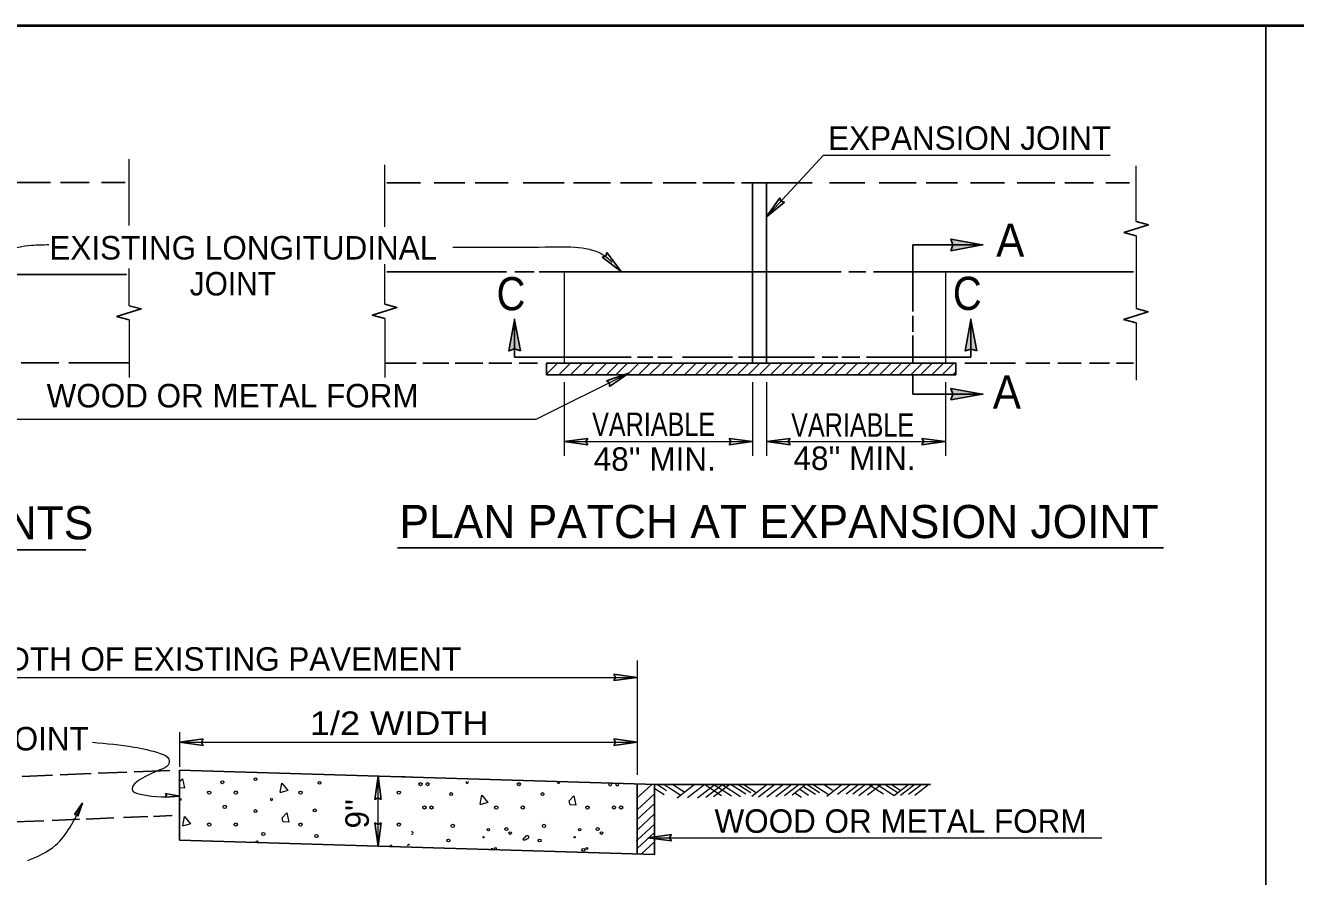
# Model space of a CAD drawing. Extents: x 68 to 441, y -138 to 136.
# Drawn here: x 258.8 to 328.2, y 38.1 to 84.6 of the extents above; entities that cross this region are included whole.
import ezdxf
from ezdxf.enums import TextEntityAlignment as Align

# ---------------------------------------------------------------- set-up
doc = ezdxf.new("R2010")
doc.units = 0
doc.header["$LTSCALE"] = 0.51
doc.layers.add('1', color=7, linetype='Continuous', lineweight=13)

msp = doc.modelspace()

# ---------------------------------------------------------------- hatches: boundary and pattern name
at = {"layer": '1'}
for points in [[(309.3476, 72.3069), (309.4545, 72.6226), (309.3493, 72.9409), (311.0488, 72.6296)], [(309.3476, 72.3069), (309.4545, 72.6226), (309.3493, 72.9409), (311.0488, 72.6296)], [(285.8267, 66.8297), (285.5108, 66.9367), (285.1927, 66.8314), (285.504, 68.5309)], [(285.8267, 66.8297), (285.5108, 66.9367), (285.1927, 66.8314), (285.504, 68.5309)], [(310.7628, 66.8277), (310.447, 66.9347), (310.1288, 66.8294), (310.4402, 68.5289)], [(309.3466, 64.1518), (309.4535, 64.4675), (309.3483, 64.7858), (311.0478, 64.4745)]]:
    msp.add_hatch(color=256, dxfattribs=at).paths.add_polyline_path(points)

# ---------------------------------------------------------------- linework, layer by layer
at = {"layer": '1', "lineweight": 40}
msp.add_line((103.6603, 84.6188), (428.6647, 84.6188), dxfattribs=at)
at = {"layer": '1', "lineweight": 25}
for p, q in [((326.5475, 84.6188), (326.5472, -120.384)), ((258.1155, 76.0397), (260.1682, 76.0394)), ((260.7116, 76.0394), (262.2812, 76.0394)), ((262.9454, 76.0394), (264.2434, 76.0394)), ((278.5284, 76.0097), (280.3701, 76.0094)), ((281.1247, 76.0094), (282.7852, 76.0094)), ((283.3585, 76.0094), (285.1697, 76.0092)), ((285.9847, 76.0092), (288.2186, 76.0092)), ((288.7321, 76.0092), (290.7548, 76.0092)), ((291.2982, 76.0092), (293.0188, 76.0089)), ((293.6223, 76.0092), (295.4336, 76.0089)), ((295.796, 76.0089), (297.5169, 76.0087)), ((297.9093, 76.0087), (301.7732, 76.0087)), ((298.5106, 76.0084), (298.5101, 66.1639)), ((299.2705, 75.949), (299.27, 66.1642)), ((299.2705, 76.0087), (299.2705, 75.9792)), ((302.709, 76.0087), (304.641, 76.0084)), ((305.4258, 76.0084), (307.4485, 76.0084)), ((307.9919, 76.0084), (309.7125, 76.0082)), ((310.407, 76.0084), (312.2783, 76.0084)), ((312.9728, 76.0082), (315.0257, 76.0082)), ((315.5691, 76.0082), (317.1387, 76.0082)), ((317.8029, 76.0082), (319.1009, 76.0082)), ((299.2503, 74.1377), (299.9949, 75.201)), ((299.2503, 74.1377), (300.2542, 74.9611)), ((319.4682, 73.1184), (318.7833, 73.3012)), ((291.3397, 71.1781), (290.5503, 72.2085)), ((307.2632, 72.6276), (307.2632, 68.9787)), ((307.2638, 72.6276), (311.1017, 72.6273)), ((291.3397, 71.1781), (290.3019, 71.9573)), ((250.5217, 71.0064), (264.3167, 71.0059)), ((278.5284, 71.1481), (285.0792, 71.1481)), ((285.5319, 71.1478), (286.5886, 71.1476)), ((286.8604, 71.1476), (303.3427, 71.1473)), ((303.7653, 71.1471), (304.7014, 71.1471)), ((305.124, 71.1468), (319.3118, 71.1466)), ((264.4604, 68.5248), (263.7755, 68.7076)), ((278.4242, 68.6004), (277.7393, 68.7831)), ((307.2632, 68.7499), (307.2632, 67.8803)), ((285.5062, 68.5837), (285.506, 66.4939)), ((310.4424, 68.5817), (310.4422, 66.4932)), ((319.4556, 68.3731), (318.7707, 68.5558)), ((307.2632, 67.6744), (307.2632, 66.1745)), ((258.5663, 66.1846), (260.6189, 66.1843)), ((261.1623, 66.1843), (264.4604, 66.1843)), ((278.4242, 66.1647), (280.1325, 66.1647)), ((280.4985, 66.1647), (281.9147, 66.1647)), ((282.2712, 66.1647), (283.7746, 66.1647)), ((284.1118, 66.1647), (285.3646, 66.1644)), ((285.506, 66.4939), (291.8867, 66.4937)), ((285.7593, 66.1644), (286.7711, 66.1644)), ((287.2528, 66.1642), (287.2528, 65.5304)), ((292.2292, 66.4939), (293.0611, 66.4937)), ((293.3299, 66.4939), (294.1129, 66.4939)), ((294.6755, 66.4939), (297.4162, 66.4937)), ((297.7341, 66.4937), (301.8938, 66.4937)), ((302.3095, 66.4934), (303.1661, 66.4934)), ((303.3861, 66.4934), (304.3647, 66.4934)), ((304.7319, 66.4934), (310.4422, 66.4932)), ((310.1132, 66.1637), (311.3342, 66.1634)), ((311.4943, 66.1634), (312.8754, 66.1634)), ((313.4314, 66.1634), (314.7465, 66.1634)), ((315.191, 66.1634), (316.4664, 66.1634)), ((316.9114, 66.1634), (318.0043, 66.1632)), ((318.3853, 66.1634), (319.3118, 66.1632)), ((287.2528, 65.5304), (309.6169, 65.5297)), ((291.76, 65.6202), (290.5308, 65.2037)), ((291.76, 65.6202), (290.6885, 64.8876)), ((307.2632, 65.5193), (307.2632, 64.4728)), ((309.453, 65.5294), (309.6169, 65.692)), ((307.2632, 64.4725), (311.1007, 64.4723)), ((288.2188, 61.8739), (289.5045, 62.0507)), ((288.2188, 61.8739), (289.5048, 61.6972)), ((298.5098, 61.8749), (297.2239, 62.0519)), ((298.5098, 61.8749), (297.2242, 61.6985)), ((299.2705, 61.8739), (300.5564, 62.0507)), ((299.2705, 61.8739), (300.5564, 61.6972)), ((309.0478, 61.8749), (307.7621, 62.0517)), ((309.0478, 61.8749), (307.7621, 61.6982)), ((225.9722, 55.9602), (262.0957, 55.9597)), ((279.1239, 56.065), (320.9622, 56.0645)), ((292.2121, 48.9917), (290.9264, 49.1684)), ((292.2121, 48.9917), (290.9264, 48.815)), ((267.215, 45.4495), (268.5009, 45.626)), ((267.215, 45.4495), (268.5009, 45.2726)), ((292.2121, 45.4505), (290.9262, 45.6272)), ((292.2121, 45.4505), (290.9264, 45.2738)), ((262.3899, 43.7339), (260.6867, 43.6655)), ((264.3315, 43.812), (262.7677, 43.749)), ((266.6756, 43.9061), (264.7272, 43.8281)), ((267.2147, 40.0923), (267.215, 43.928)), ((267.215, 43.928), (293.2674, 43.1379)), ((260.2627, 43.6483), (258.6217, 43.5827)), ((278.0527, 43.5992), (277.8757, 42.3133)), ((278.0527, 43.5992), (278.2292, 42.3133)), ((278.9598, 43.5718), (279.5314, 43.5547)), ((292.2121, 39.334), (292.2121, 43.1698)), ((293.1514, 43.1382), (308.2388, 43.1382)), ((267.2007, 42.5072), (266.4249, 42.4404)), ((267.2007, 42.5072), (266.4355, 42.6518)), ((261.9092, 42.1379), (261.4652, 41.4978)), ((261.9092, 42.1379), (261.6544, 41.4019)), ((259.7936, 41.1575), (258.2134, 41.0941)), ((261.7412, 41.2361), (260.2615, 41.1764)), ((263.6157, 41.3113), (262.108, 41.2509)), ((265.4737, 41.3863), (264.1578, 41.3335)), ((266.808, 41.4399), (265.7818, 41.3987)), ((278.0524, 39.7636), (277.876, 41.0496)), ((278.0524, 39.7636), (278.2294, 41.0496)), ((292.7937, 40.2317), (294.0797, 40.4085)), ((292.7937, 40.2317), (294.0797, 40.0551))]:
    msp.add_line(p, q, dxfattribs=at)
at = {"layer": '1'}
for p, q in [((264.4604, 73.684), (264.4604, 77.3094)), ((278.4242, 73.6084), (278.4242, 77.0072)), ((319.4682, 73.8952), (319.4682, 76.946)), ((319.4682, 73.1184), (319.4682, 69.1466)), ((278.4242, 69.3772), (278.4242, 71.5692)), ((264.4604, 69.3016), (264.4604, 71.3427)), ((288.2188, 71.1473), (288.2186, 66.1644)), ((309.0482, 71.1468), (309.0482, 66.1634)), ((264.4604, 68.5248), (264.4604, 65.3758)), ((278.4242, 68.6004), (278.4242, 65.3758)), ((319.4556, 68.3731), (319.4556, 65.2241)), ((287.2528, 65.5692), (287.8527, 66.1642)), ((287.9314, 65.5307), (288.5702, 66.1642)), ((288.572, 65.5304), (289.2108, 66.1642)), ((289.2392, 65.5304), (289.8781, 66.1642)), ((289.8904, 65.5304), (290.5295, 66.1642)), ((290.5355, 65.5304), (291.1746, 66.1642)), ((291.0439, 65.5302), (291.683, 66.1642)), ((291.6551, 65.5304), (292.2939, 66.1642)), ((292.2848, 65.5302), (292.9239, 66.1642)), ((292.8717, 65.5302), (293.5108, 66.1642)), ((293.5335, 65.5302), (294.1726, 66.1642)), ((294.1321, 65.5302), (294.7711, 66.1639)), ((294.7996, 65.5302), (295.4381, 66.1639)), ((295.3973, 65.5302), (296.0362, 66.1642)), ((295.9423, 65.5299), (296.5811, 66.1639)), ((296.4987, 65.5299), (297.1376, 66.1639)), ((297.0588, 65.5299), (297.6977, 66.1639)), ((297.6679, 65.5302), (298.3067, 66.1639)), ((298.2663, 65.5299), (298.905, 66.1639)), ((298.8632, 65.5299), (299.5021, 66.1637)), ((299.4937, 65.5299), (300.1328, 66.1639)), ((300.0978, 65.5299), (300.7369, 66.1639)), ((300.6332, 65.5299), (301.2722, 66.1637)), ((301.1889, 65.5299), (301.828, 66.1637)), ((301.7448, 65.5299), (302.3837, 66.1637)), ((302.4115, 65.5297), (303.0505, 66.1637)), ((302.9831, 65.5299), (303.6222, 66.1637)), ((303.5967, 65.5297), (304.2357, 66.1639)), ((304.2697, 65.5299), (304.9086, 66.1637)), ((304.8311, 65.5297), (305.4698, 66.1637)), ((305.4399, 65.5297), (306.079, 66.1637)), ((306.007, 65.5297), (306.6458, 66.1637)), ((306.5247, 65.5294), (307.1636, 66.1637)), ((307.1492, 65.5294), (307.7883, 66.1637)), ((307.6901, 65.5297), (308.3289, 66.1634)), ((308.3093, 65.5297), (308.9483, 66.1634)), ((308.86, 65.5294), (309.4993, 66.1637)), ((288.2188, 65.1307), (288.2186, 61.0912)), ((298.5103, 65.1304), (298.5101, 61.0912)), ((299.2705, 65.1302), (299.2702, 61.0912)), ((309.0482, 65.1302), (309.048, 61.0912)), ((288.2186, 61.8744), (298.5101, 61.8744)), ((299.2702, 61.8744), (309.048, 61.8744)), ((292.2123, 49.9189), (292.2121, 43.6647)), ((241.9589, 48.9884), (292.2121, 48.9917)), ((267.215, 45.9937), (267.215, 44.0967)), ((267.215, 45.4495), (292.2121, 45.4505)), ((278.0524, 39.7636), (278.0527, 43.5992)), ((292.2121, 42.4044), (293.0049, 43.146)), ((293.3216, 43.1372), (293.8179, 42.8167)), ((293.6842, 43.1379), (294.5967, 42.5487)), ((294.16, 43.1379), (294.8137, 42.7158)), ((295.3276, 43.1112), (294.3872, 42.3876)), ((295.9111, 43.1379), (294.9546, 42.4019)), ((296.4671, 43.1379), (295.4945, 42.3896)), ((295.8947, 43.1382), (296.8152, 42.5437)), ((296.8884, 43.1379), (295.9584, 42.4223)), ((297.2634, 43.1382), (296.38, 42.4583)), ((296.3981, 43.1379), (297.3631, 42.5149)), ((296.8461, 43.1382), (297.8537, 42.4875)), ((297.3505, 43.1379), (298.1424, 42.6267)), ((297.7273, 43.1382), (298.4092, 42.6979)), ((298.0327, 43.1379), (298.7072, 42.7028)), ((299.3168, 43.1382), (298.4661, 42.4835)), ((299.7238, 43.1379), (298.8331, 42.4525)), ((300.1937, 43.1382), (299.2919, 42.4442)), ((300.6568, 43.1382), (299.7908, 42.4714)), ((301.0611, 43.1382), (300.2567, 42.519)), ((301.4258, 43.1379), (300.6694, 42.5557)), ((301.2904, 43.0337), (301.9483, 42.6088)), ((301.487, 43.1379), (302.1741, 42.6944)), ((301.8174, 43.1379), (302.6357, 42.6096)), ((302.4185, 43.1382), (302.8854, 42.8366)), ((303.4039, 43.1382), (302.5602, 42.4887)), ((303.8534, 43.1382), (303.1507, 42.5975)), ((304.3216, 43.1382), (303.6249, 42.6017)), ((304.6828, 43.1382), (303.9878, 42.6033)), ((305.1155, 43.1379), (304.3181, 42.5243)), ((305.5587, 43.1382), (304.7905, 42.5467)), ((304.8701, 43.1382), (305.6712, 42.6207)), ((305.3123, 43.1379), (306.2517, 42.5316)), ((305.7598, 43.1382), (306.4557, 42.6886)), ((306.0933, 43.1382), (306.6081, 42.8059)), ((307.0397, 43.1382), (306.2554, 42.5343)), ((307.3699, 43.1379), (306.5972, 42.5432)), ((307.7578, 43.1382), (307.0374, 42.5837)), ((308.1422, 43.1382), (307.3723, 42.5454)), ((292.2121, 41.7546), (293.1517, 42.6335)), ((293.1781, 42.9149), (293.6742, 42.5945)), ((300.824, 42.6747), (301.1792, 42.4455)), ((301.0855, 42.8762), (301.5726, 42.5617)), ((292.2121, 41.224), (293.1517, 42.1022)), ((292.2121, 40.6521), (293.1514, 41.5306)), ((292.2121, 40.0963), (293.1514, 40.9748)), ((292.2121, 39.6441), (293.1514, 40.5225)), ((292.4351, 39.3272), (293.1514, 39.9972)), ((293.2315, 40.2202), (317.597, 40.2204))]:
    msp.add_line(p, q, dxfattribs=at)
for points in [[(299.2498, 74.138), (302.3901, 77.5267), (318.0491, 77.5264)], [(291.7605, 65.6197), (286.6729, 63.0783), (252.0775, 63.0783)], [(267.215, 43.2758), (267.3766, 43.4445), (267.4823, 42.9378), (267.215, 42.9584)], [(272.7006, 42.7141), (272.7947, 43.2089), (273.1247, 42.8084), (272.6887, 42.6904)], [(283.6236, 42.0556), (283.7177, 42.5504), (284.0474, 42.15), (283.6117, 42.0319)], [(288.4713, 42.2218), (288.754, 42.5159), (288.8597, 42.0095), (288.5536, 42.0329), (288.4948, 42.2097)], [(267.3884, 40.8925), (267.4826, 41.3873), (267.8123, 40.9869), (267.3766, 40.8688)], [(272.7949, 41.2932), (273.0776, 41.5877), (273.1836, 41.0812), (272.8773, 41.1047), (272.8183, 41.2813)], [(286.2566, 40.1834), (286.1862, 40.1482), (286.1273, 40.113), (286.0683, 40.1012), (286.0094, 40.1012), (285.9739, 40.1601), (286.0094, 40.2189), (286.0683, 40.2308), (286.1152, 40.2778), (286.1509, 40.3252), (286.1979, 40.3604), (286.2568, 40.3602), (286.2802, 40.3015), (286.2687, 40.2426)], [(286.2694, 40.2403), (286.2553, 40.185), (286.2536, 40.1834)]]:
    msp.add_lwpolyline(points, dxfattribs=at)
at = {"layer": '1', "lineweight": 25}
for points in [[(298.5101, 66.1639), (299.2702, 66.1639), (299.2705, 76.0087), (298.5103, 76.0087)], [(309.3476, 72.3069), (309.4545, 72.6226), (309.3493, 72.9409), (311.0488, 72.6296)], [(309.3476, 72.3069), (309.4545, 72.6226), (309.3493, 72.9409), (311.0488, 72.6296)], [(285.8267, 66.8297), (285.5108, 66.9367), (285.1927, 66.8314), (285.504, 68.5309)], [(285.8267, 66.8297), (285.5108, 66.9367), (285.1927, 66.8314), (285.504, 68.5309)], [(310.7628, 66.8277), (310.447, 66.9347), (310.1288, 66.8294), (310.4402, 68.5289)], [(309.3466, 64.1518), (309.4535, 64.4675), (309.3483, 64.7858), (311.0478, 64.4745)]]:
    msp.add_lwpolyline(points, close=True, dxfattribs=at)
for points in [[(299.9949, 75.201), (300.0581, 75.0069), (300.2542, 74.9611)], [(319.4682, 73.8952), (320.1317, 73.7182), (318.7833, 73.3012)], [(290.3019, 71.9573), (290.498, 72.0139), (290.5503, 72.2085)], [(264.4604, 69.3016), (265.1238, 69.1247), (263.7755, 68.7076)], [(278.4242, 69.3772), (279.0877, 69.2002), (277.7393, 68.7831)], [(319.4682, 69.1466), (320.1191, 68.9729), (318.7707, 68.5558)], [(287.2528, 66.1642), (309.6172, 66.1637), (309.6169, 65.5297)], [(290.6885, 64.8876), (290.6978, 65.0917), (290.5308, 65.2037)], [(289.5045, 62.0507), (289.4053, 61.8722), (289.5048, 61.6972)], [(297.2242, 61.6985), (297.3233, 61.877), (297.2239, 62.0519)], [(300.5564, 62.0507), (300.457, 61.8722), (300.5564, 61.6972)], [(307.7621, 61.6982), (307.8612, 61.8768), (307.7621, 62.0517)], [(290.9264, 48.815), (291.0256, 48.9934), (290.9264, 49.1684)], [(268.5009, 45.626), (268.4015, 45.4475), (268.5009, 45.2726)], [(290.9264, 45.2738), (291.0256, 45.4522), (290.9262, 45.6272)], [(267.2147, 40.0923), (293.1514, 39.3055), (293.1517, 43.1417)], [(266.4249, 42.4404), (266.4898, 42.5444), (266.4355, 42.6518)], [(278.2292, 42.3133), (278.0504, 42.4127), (277.8757, 42.3133)], [(261.6544, 41.4019), (261.586, 41.5038), (261.4652, 41.4978)], [(277.876, 41.0496), (278.0547, 40.9502), (278.2294, 41.0496)], [(294.0797, 40.4085), (293.9805, 40.23), (294.0797, 40.0551)]]:
    msp.add_lwpolyline(points, dxfattribs=at)
at = {"layer": '1'}
for centre, radius in [((269.5497, 43.2645), 0.0833), ((271.3588, 43.4333), 0.0777), ((274.8596, 43.2325), 0.0777), ((280.3733, 43.1557), 0.0833), ((280.7592, 43.1557), 0.0833), ((285.7447, 43.1557), 0.0833), ((268.8318, 42.6925), 0.0882), ((270.2835, 42.6982), 0.0872), ((273.8174, 42.6925), 0.0882), ((279.1888, 42.6925), 0.0882), ((282.0496, 42.6181), 0.0777), ((287.0352, 42.6181), 0.0777), ((269.6827, 41.9141), 0.0872), ((271.3588, 41.6897), 0.0777), ((274.5989, 41.7217), 0.0833), ((280.5885, 41.883), 0.0872), ((280.9744, 41.883), 0.0872), ((284.5082, 41.8773), 0.0882), ((285.9599, 41.883), 0.0872), ((289.4938, 41.8773), 0.0882), ((290.9455, 41.883), 0.0872), ((291.3313, 41.883), 0.0872), ((268.8319, 40.949), 0.0882), ((270.2835, 40.9546), 0.0872), ((273.8174, 40.949), 0.0882), ((279.1888, 40.949), 0.0882), ((282.1335, 40.8734), 0.0903), ((287.119, 40.8734), 0.0903), ((271.7872, 40.4315), 0.0833), ((274.6878, 40.3223), 0.0872), ((283.812, 40.2531), 0.0359), ((284.0809, 40.6763), 0.0609), ((285.064, 40.7005), 0.0829), ((285.2732, 40.4861), 0.0727), ((288.7976, 40.2531), 0.0359), ((289.0664, 40.6763), 0.0609), ((290.0495, 40.7005), 0.0829), ((290.2587, 40.4861), 0.0727), ((281.8945, 40.0798), 0.0779), ((284.4663, 39.6377), 0.0553), ((286.88, 40.0798), 0.0779), ((289.2635, 39.566), 0.0765), ((289.4519, 39.6377), 0.0553)]:
    msp.add_circle(centre, radius, dxfattribs=at)
for centre, radius, start, end in [((282.9218, 43.2573), 0.0566, 120.61462, 59.3854), ((287.9073, 43.2573), 0.0566, 128.49377, 48.03248), ((290.7303, 43.1557), 0.0833, 133.01322, 43.51304), ((291.1161, 43.1557), 0.0833, 143.52802, 32.99824), ((267.2454, 42.3289), 0.0566, 120.61462, 122.66718), ((267.2454, 42.3289), 0.0566, 237.32986, 59.3854), ((272.2309, 42.3289), 0.0566, 120.61462, 59.3854), ((279.9018, 40.4861), 0.0727, 254.48026, 105.51673), ((271.4426, 39.9451), 0.0903, 10.4382, 166.08728), ((278.7614, 39.748), 0.0609, 352.74995, 183.77553), ((279.7446, 39.7722), 0.0829, 51.03754, 224.40036), ((284.2779, 39.566), 0.0765, 4.80535, 171.71857), ((292.2514, 40.0798), 0.0779, 120.3262, 239.67072)]:
    msp.add_arc(centre, radius, start, end, dxfattribs=at)
for points in [[(260.0777, 72.6218), (259.1211, 72.5858), (257.7795, 72.2357), (256.846, 71.0681)], [(282.1473, 72.4977), (287.5461, 72.5181), (290.6047, 71.8994), (290.8502, 71.6636)], [(262.4516, 45.447), (264.7179, 45.1865), (266.1598, 44.8394), (266.6262, 44.5247), (266.583, 44.1991), (266.1926, 43.9605), (265.0539, 43.4072), (264.6854, 43.0817), (264.6202, 42.8757), (265.065, 42.6152), (267.2009, 42.5067)], [(258.9169, 38.9806), (260.4349, 39.816), (261.2373, 40.814), (261.9097, 42.1379)]]:
    msp.add_spline(points, degree=3, dxfattribs=at)

# ---------------------------------------------------------------- texts
for s, height, p in [('EXPANSION JOINT', 1.284, (310.3653, 77.8184)), ('EXISTING LONGITUDINAL', 1.284, (270.6925, 71.8252)), ('WOOD OR METAL FORM', 1.284, (270.1085, 63.7428)), ("48'' MIN.", 1.284, (293.1686, 60.2794)), ("48'' MIN.", 1.284, (304.0809, 60.3247)), ('PLAN PATCH BETWEEN JOINTS', 1.812, (243.9226, 56.5344)), ('PLAN PATCH AT EXPANSION JOINT', 1.812, (299.9575, 56.6016)), ('WIDTH OF EXISTING PAVEMENT', 1.284, (269.1465, 49.3549)), ('LONGITUDINAL JOINT', 1.284, (253.1905, 44.9995)), ('WOOD OR METAL FORM', 1.284, (306.593, 40.4976))]:
    msp.add_text(s, height=height, dxfattribs=at).set_placement(p, align=Align.CENTER)
for s, height, width, p in [('A', 1.812, 0.95, (312.5877, 71.9799)), ('JOINT', 1.284, 0.95, (270.1212, 69.8597)), ('C', 1.812, 0.9, (285.3146, 69.0527)), ('C', 1.812, 0.9, (310.2392, 69.0713)), ('A', 1.812, 0.95, (312.4024, 63.6837)), ('VARIABLE', 1.284, 0.8, (293.1071, 62.1773)), ('VARIABLE', 1.284, 0.8, (303.9793, 62.1415)), (' 1/2 WIDTH', 1.284, 1.15, (278.9348, 45.8452))]:
    msp.add_text(s, height=height, dxfattribs=dict(at, width=width)).set_placement(p, align=Align.CENTER)
msp.add_text("9''", height=1.284, rotation=90, dxfattribs=at).set_placement((277.5516, 41.5397), align=Align.CENTER)

doc.saveas('drawing.dxf')
